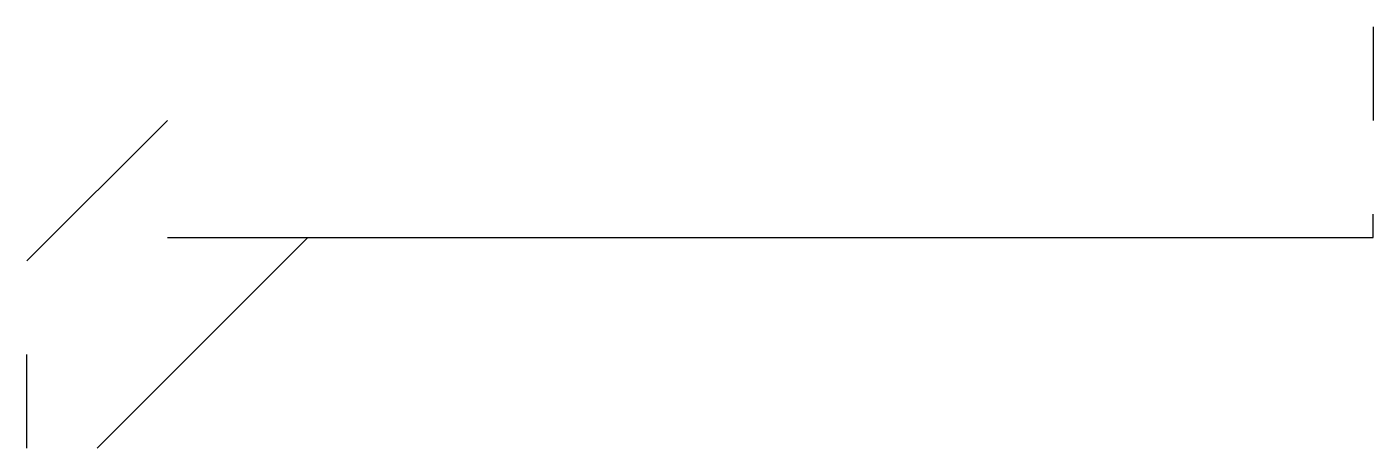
# Model space of a CAD drawing. Header units: millimetres. Extents: x 0 to 57.5, y 0 to 94.
# Drawn here: x 0 to 57.5, y 0 to 18 of the extents above.
import ezdxf

# ---------------------------------------------------------------- set-up
doc = ezdxf.new("R2010")
doc.units = ezdxf.units.MM

msp = doc.modelspace()

# ---------------------------------------------------------------- linework, layer by layer
for p, q in [((57.5, 18), (57.5, 14)), ((0, 8), (6, 14)), ((57.5, 9), (57.5, 10)), ((3, 0), (12, 9)), ((6, 9), (57.5, 9)), ((0, 0), (0, 4))]:
    msp.add_line(p, q)

doc.saveas('drawing.dxf')
